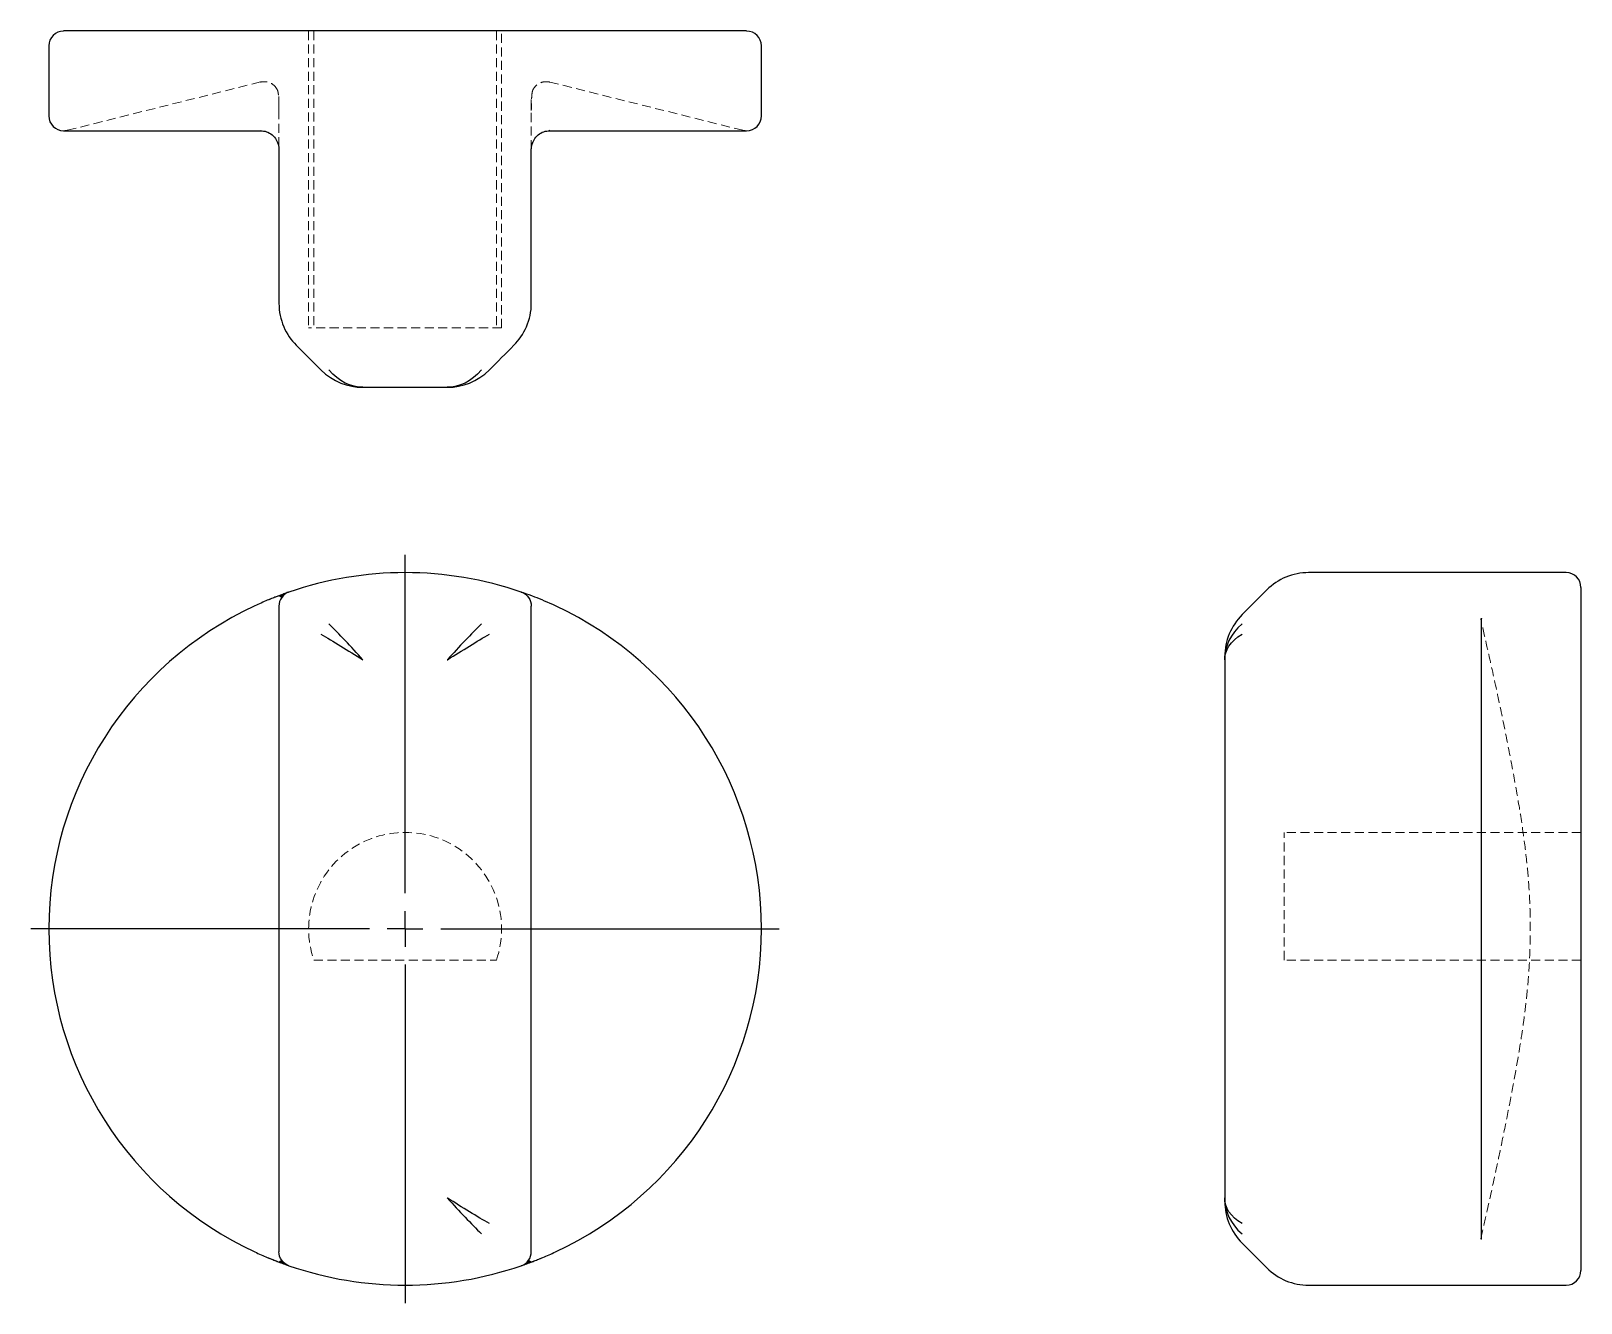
# Model space of a CAD drawing. Header units: millimetres. Extents: x 31 to 248, y 5 to 183.
import ezdxf

# ---------------------------------------------------------------- set-up
doc = ezdxf.new("R2010")
doc.units = ezdxf.units.MM
doc.linetypes.add('HIDDEN', pattern=[1.905, 1.27, -0.635])
doc.layers.add('10', color=7, linetype='Continuous')

# ---------------------------------------------------------------- blocks, each defined once
blk = doc.blocks.new('SW_CENTERMARKSYMBOL_0')
at = {"layer": '10', "color": 0}
for p, q in [((0, 5), (0, 52.5)), ((0, 0), (0, 2.5)), ((-5, 0), (-52.5, 0)), ((0, 0), (-2.5, 0)), ((0, 0), (0, -2.5)), ((0, 0), (2.5, 0)), ((5, 0), (52.5, 0)), ((0, -5), (0, -52.5))]:
    blk.add_line(p, q, dxfattribs=at)

msp = doc.modelspace()

# ---------------------------------------------------------------- linework, layer by layer
at = {"color": 7, "linetype": 'Continuous', "lineweight": 25}
for p, q in [((130.92, 183.01), (35.08, 183.01)), ((33, 180.92), (33, 171.09)), ((133, 171.09), (133, 180.92)), ((35.08, 169.01), (62.78, 169.01)), ((62.7, 169.03), (62.78, 169.01)), ((103.3, 169.03), (103.22, 169.01)), ((103.22, 169.01), (130.92, 169.01)), ((65.29, 166.42), (65.29, 144.79)), ((100.71, 144.79), (100.71, 166.42)), ((77.08, 133.01), (88.92, 133.01)), ((245.92, 107), (209.79, 107)), ((203.9, 104.56), (200.45, 101.11)), ((248.01, 57), (248.01, 104.92)), ((65.29, 102.3), (65.29, 11.7)), ((65.96, 104.01), (65.32, 103.63)), ((100.71, 11.7), (100.71, 102.3)), ((234.03, 100.6), (234.01, 100.44)), ((234.01, 100.44), (234.01, 13.56)), ((198.01, 95.21), (198.01, 94.75)), ((198.01, 94.75), (198.01, 19.25)), ((248.01, 9.08), (248.01, 57)), ((198.01, 19.25), (198.01, 18.79)), ((234.03, 13.4), (234.01, 13.56)), ((200.45, 12.89), (203.9, 9.44)), ((65.32, 10.37), (65.96, 9.99)), ((100.04, 9.99), (100.68, 10.37)), ((209.79, 7), (245.92, 7))]:
    msp.add_line(p, q, dxfattribs=at)
at = {"color": 7, "linetype": 'HIDDEN', "lineweight": 18}
for p, q in [((69.46, 183.01), (69.46, 141.34)), ((70.18, 183.01), (70.18, 141.34)), ((95.82, 183.01), (95.82, 141.34)), ((96.54, 141.34), (96.54, 183.01)), ((62.7, 175.85), (35.59, 169.07)), ((62.71, 175.85), (62.7, 175.85)), ((130.41, 169.07), (103.3, 175.85)), ((65.29, 171.81), (65.28, 172.63)), ((96.54, 141.34), (69.46, 141.34)), ((233.95, 100.45), (234.02, 100.61)), ((206.34, 52.63), (206.34, 70.54)), ((248.01, 70.54), (206.34, 70.54)), ((70.18, 52.63), (95.82, 52.63)), ((248.01, 52.63), (206.34, 52.63)), ((234.02, 13.39), (233.95, 13.55)), ((234.02, 13.39), (233.95, 13.55))]:
    msp.add_line(p, q, dxfattribs=at)
at = {"color": 7, "linetype": 'Continuous', "lineweight": 25}
for centre, radius, start, end in [((35.08, 180.92), 2.08, 90, 180), ((130.92, 180.92), 2.08, 0, 90), ((35.08, 171.09), 2.08, 180, 270), ((130.92, 171.09), 2.08, 270, 0), ((83, 57), 50, 70.9686, 109.0314), ((209.79, 98.67), 8.33, 90, 135), ((245.92, 104.92), 2.08, 0, 90), ((83, 57), 50, 114.9573, 245.0427), ((83, 57), 50, 294.9573, 65.0427), ((206.34, 95.21), 8.33, 135, 180), ((206.34, 18.79), 8.33, 180, 225), ((83, 57), 50, 250.9686, 289.0314), ((209.79, 15.33), 8.33, 225, 270), ((245.92, 9.08), 2.08, 270, 0)]:
    msp.add_arc(centre, radius, start, end, dxfattribs=at)
at = {"color": 7, "linetype": 'HIDDEN', "lineweight": 18}
for centre, radius, start, end in [((35.08, 171.09), 2.08, 270, 284.0362), ((130.92, 171.09), 2.08, 255.9638, 270), ((83, 57), 13.54, 341.1509, 198.8491)]:
    msp.add_arc(centre, radius, start, end, dxfattribs=at)
for points, knots in [([(65.08, 174.73), (64.96, 174.93), (64.71, 175.33), (64.11, 175.73), (63.41, 175.94), (62.94, 175.87), (62.71, 175.84)], [0, 0, 0, 0, 0.2500478, 0.4999279, 0.7499971, 1, 1, 1, 1]), ([(65.29, 172.11), (65.29, 172.53), (65.28, 173.37), (65.21, 174.32), (65.12, 174.6), (65.08, 174.73)], [0, 0, 0, 0, 0.332224, 0.665239, 1, 1, 1, 1]), ([(65.18, 174.3), (65.18, 174.32), (65.15, 174.56), (65.12, 174.65), (65.08, 174.72)], [0, 0, 0, 0, 0.086503, 1, 1, 1, 1]), ([(100.92, 174.73), (100.89, 174.63), (100.82, 174.44), (100.76, 173.77), (100.72, 172.9), (100.71, 172.2), (100.71, 171.85)], [0, 0, 0, 0, 0.25124, 0.501404, 0.750888, 1, 1, 1, 1]), ([(100.92, 174.72), (100.88, 174.62), (100.82, 174.43), (100.76, 173.78), (100.72, 172.92), (100.71, 172.23), (100.71, 171.89)], [0, 0, 0, 0, 0.25123, 0.501407, 0.750894, 1, 1, 1, 1]), ([(103.29, 175.84), (103.06, 175.87), (102.59, 175.94), (101.89, 175.73), (101.29, 175.33), (101.04, 174.93), (100.92, 174.73)], [0, 0, 0, 0, 0.249993, 0.500054, 0.749937, 1, 1, 1, 1]), ([(65.29, 173.81), (65.29, 173.78), (65.29, 173.72), (65.29, 173.14), (65.29, 172.29), (65.29, 171.27), (65.29, 170.15), (65.29, 168.96), (65.29, 167.71), (65.29, 166.85), (65.29, 166.42)], [0, 0, 0, 0, 0.1205498, 0.2461143, 0.3717664, 0.4974534, 0.623096, 0.748726, 0.8743601, 1, 1, 1, 1]), ([(100.71, 166.42), (100.71, 167.27), (100.71, 168.11), (100.71, 169.73), (100.71, 170.5), (100.71, 171.56), (100.71, 171.9), (100.71, 172.53), (100.71, 172.82), (100.71, 173.3), (100.71, 173.49), (100.71, 173.75), (100.71, 173.81), (100.71, 173.82)], [0, 0, 0, 0, 0.25, 0.25, 0.5, 0.5, 0.625, 0.625, 0.75, 0.75, 0.875, 0.875, 1, 1, 1, 1]), ([(65, 167.55), (65.03, 167.51), (65.15, 167.34), (65.26, 166.95), (65.3, 166.59), (65.32, 166.42)], [0, 0, 0, 0, 0.116973, 0.565836, 1, 1, 1, 1]), ([(100.68, 166.42), (100.7, 166.59), (100.74, 166.95), (100.85, 167.34), (100.97, 167.51), (101, 167.55)], [0, 0, 0, 0, 0.434166, 0.883029, 1, 1, 1, 1]), ([(65.94, 104), (65.9, 103.99), (65.71, 103.92), (65.21, 103.73), (64.59, 103.49), (64.15, 103.31), (63.98, 103.24)], [0, 0, 0, 0, 0.0889242, 0.4360413, 0.78327, 1, 1, 1, 1]), ([(65.51, 103.57), (65.68, 103.69), (66.02, 103.92), (66.22, 104.04), (66.33, 104.1)], [0, 0, 0, 0, 0.489975, 1, 1, 1, 1]), ([(233.94, 13.54), (234.2, 14.65), (234.85, 17.51), (235.84, 22), (236.88, 26.88), (237.79, 31.39), (238.58, 35.53), (239.2, 39.06), (239.68, 42.04), (240.03, 44.5), (240.3, 46.73), (240.51, 48.73), (240.67, 50.63), (240.8, 52.82), (240.89, 55.5), (240.9, 58.75), (240.76, 62.4), (240.42, 66.43), (239.87, 70.83), (239.12, 75.48), (238.23, 80.38), (237.22, 85.51), (236.07, 90.97), (234.96, 95.99), (234.23, 99.19), (233.94, 100.46)], [0, 0, 0, 0, 0.038825, 0.099857, 0.156424, 0.208555, 0.256286, 0.299628, 0.330585, 0.358794, 0.384241, 0.406917, 0.427195, 0.449226, 0.481441, 0.518304, 0.559735, 0.605598, 0.655833, 0.710439, 0.765887, 0.825179, 0.888378, 0.955542, 1, 1, 1, 1]), ([(63.98, 10.76), (64.15, 10.69), (64.59, 10.51), (65.21, 10.27), (65.71, 10.08), (65.9, 10.01), (65.94, 10)], [0, 0, 0, 0, 0.216881, 0.563949, 0.911182, 1, 1, 1, 1]), ([(66.33, 9.9), (66.22, 9.96), (66.02, 10.08), (65.68, 10.31), (65.51, 10.43)], [0, 0, 0, 0, 0.510024, 1, 1, 1, 1]), ([(100.49, 10.43), (100.32, 10.31), (99.98, 10.08), (99.78, 9.96), (99.67, 9.9)], [0, 0, 0, 0, 0.489975, 1, 1, 1, 1]), ([(100.06, 10), (100.1, 10.01), (100.29, 10.08), (100.79, 10.27), (101.41, 10.51), (101.85, 10.69), (102.02, 10.76)], [0, 0, 0, 0, 0.0889242, 0.4360413, 0.78327, 1, 1, 1, 1])]:
    msp.add_open_spline(points, degree=3, knots=knots, dxfattribs=at)
at = {"color": 7, "linetype": 'Continuous', "lineweight": 25}
for points, knots in [([(62.7, 169.02), (62.99, 168.99), (63.57, 168.93), (64.34, 168.47), (64.96, 167.79), (65.15, 167.2), (65.24, 166.91)], [0, 0, 0, 0, 0.25425, 0.511098, 0.761801, 1, 1, 1, 1]), ([(100.76, 166.91), (100.85, 167.2), (101.05, 167.79), (101.66, 168.47), (102.43, 168.93), (103.01, 168.99), (103.3, 169.02)], [0, 0, 0, 0, 0.237487, 0.488966, 0.745756, 1, 1, 1, 1]), ([(71.18, 135.45), (72.85, 133.79), (75.01, 133.01), (77.06, 133.01), (77.07, 133.01), (77.08, 133.01)], [-0.1457889, -0.1457889, -0.1457889, -0.1457889, -0.0007198, -0.0007198, 0, 0, 0, 0]), ([(77.08, 133.01), (77.07, 133.01), (77.06, 133.01), (75.45, 133.01), (73.68, 133.79), (72.3, 135.45)], [-0.1457889, -0.1457889, -0.1457889, -0.1457889, -0.145069, -0.145069, 0, 0, 0, 0]), ([(93.7, 135.45), (92.32, 133.79), (90.55, 133.01), (88.94, 133.01), (88.93, 133.01), (88.92, 133.01)], [-0.0007198, -0.0007198, -0.0007198, -0.0007198, 0.1443492, 0.1443492, 0.145069, 0.145069, 0.145069, 0.145069]), ([(88.92, 133.01), (88.93, 133.01), (88.94, 133.01), (90.99, 133.01), (93.15, 133.79), (94.82, 135.45)], [-0.0007198, -0.0007198, -0.0007198, -0.0007198, 0, 0, 0.145069, 0.145069, 0.145069, 0.145069]), ([(63.98, 103.24), (63.87, 103.2), (63.5, 103.04), (62.79, 102.74), (62.2, 102.47), (61.9, 102.33)], [0, 0, 0, 0, 0.162034, 0.583202, 1, 1, 1, 1]), ([(66, 103.99), (65.89, 103.96), (65.68, 103.89), (65.19, 103.71), (64.59, 103.49), (64.13, 103.3), (63.9, 103.2)], [0, 0, 0, 0, 0.240031, 0.486423, 0.739513, 1, 1, 1, 1]), ([(66.7, 104.27), (66.67, 104.26), (66.63, 104.24), (66.35, 104.15), (66.07, 104.04), (65.94, 104)], [0, 0, 0, 0, 0.3585277, 0.7278556, 1, 1, 1, 1]), ([(99.3, 104.27), (99.71, 104.13), (100.07, 103.86), (100.57, 103.16), (100.71, 102.73), (100.71, 102.3)], [0, 0, 0, 0, 0.5, 0.5, 1, 1, 1, 1]), ([(104.1, 102.33), (103.08, 102.81), (100.65, 103.82), (99.3, 104.27), (99.3, 104.27)], [0, 0, 0, 0, 0.0776274, 0.1811306, 0.1811306, 0.1811306, 0.1811306]), ([(71.18, 98.36), (72.85, 97.39), (75.01, 96.08), (77.06, 94.77), (77.07, 94.76), (77.08, 94.75)], [-0.1457889, -0.1457889, -0.1457889, -0.1457889, -0.0007198, -0.0007198, 0, 0, 0, 0]), ([(77.08, 94.75), (77.07, 94.76), (77.06, 94.77), (75.45, 96.59), (73.68, 98.42), (72.3, 99.79)], [-0.1457889, -0.1457889, -0.1457889, -0.1457889, -0.145069, -0.145069, 0, 0, 0, 0]), ([(93.7, 99.79), (92.32, 98.42), (90.55, 96.59), (88.94, 94.77), (88.93, 94.76), (88.92, 94.75)], [-0.0007198, -0.0007198, -0.0007198, -0.0007198, 0.1443492, 0.1443492, 0.145069, 0.145069, 0.145069, 0.145069]), ([(88.92, 94.75), (88.93, 94.76), (88.94, 94.77), (90.99, 96.08), (93.15, 97.39), (94.82, 98.36)], [-0.0007198, -0.0007198, -0.0007198, -0.0007198, 0, 0, 0.145069, 0.145069, 0.145069, 0.145069]), ([(200.45, 99.79), (198.79, 98.42), (198.01, 96.59), (198.01, 94.77), (198.01, 94.76), (198.01, 94.75)], [-0.0007198, -0.0007198, -0.0007198, -0.0007198, 0.1443492, 0.1443492, 0.145069, 0.145069, 0.145069, 0.145069]), ([(198.01, 94.75), (198.01, 94.76), (198.01, 94.77), (198.01, 96.08), (198.79, 97.39), (200.45, 98.36)], [-0.0007198, -0.0007198, -0.0007198, -0.0007198, 0, 0, 0.145069, 0.145069, 0.145069, 0.145069]), ([(88.92, 19.25), (88.93, 19.24), (88.94, 19.23), (90.55, 17.41), (92.32, 15.58), (93.7, 14.21)], [-0.1457889, -0.1457889, -0.1457889, -0.1457889, -0.145069, -0.145069, 0, 0, 0, 0]), ([(94.82, 15.64), (93.15, 16.61), (90.99, 17.92), (88.94, 19.23), (88.93, 19.24), (88.92, 19.25)], [-0.1457889, -0.1457889, -0.1457889, -0.1457889, -0.0007198, -0.0007198, 0, 0, 0, 0]), ([(200.45, 15.64), (198.79, 16.61), (198.01, 17.92), (198.01, 19.23), (198.01, 19.24), (198.01, 19.25)], [-0.1457889, -0.1457889, -0.1457889, -0.1457889, -0.0007198, -0.0007198, 0, 0, 0, 0]), ([(198.01, 19.25), (198.01, 19.24), (198.01, 19.23), (198.01, 17.41), (198.79, 15.58), (200.45, 14.21)], [-0.1457889, -0.1457889, -0.1457889, -0.1457889, -0.145069, -0.145069, 0, 0, 0, 0]), ([(61.9, 11.67), (62.2, 11.53), (62.79, 11.26), (63.5, 10.96), (63.87, 10.8), (63.98, 10.76)], [0, 0, 0, 0, 0.41689, 0.837988, 1, 1, 1, 1]), ([(66.7, 9.73), (66.29, 9.87), (65.93, 10.14), (65.43, 10.84), (65.29, 11.27), (65.29, 11.7)], [0, 0, 0, 0, 0.5, 0.5, 1, 1, 1, 1]), ([(102.02, 10.76), (102.13, 10.8), (102.5, 10.96), (103.21, 11.26), (103.8, 11.53), (104.1, 11.67)], [0, 0, 0, 0, 0.162034, 0.583202, 1, 1, 1, 1]), ([(63.9, 10.8), (64.13, 10.7), (64.59, 10.51), (65.19, 10.29), (65.68, 10.11), (65.89, 10.04), (66, 10.01)], [0, 0, 0, 0, 0.260488, 0.513578, 0.75997, 1, 1, 1, 1]), ([(65.94, 10), (66.07, 9.96), (66.35, 9.85), (66.63, 9.76), (66.67, 9.74), (66.7, 9.73)], [0, 0, 0, 0, 0.272119, 0.641529, 1, 1, 1, 1]), ([(99.3, 9.73), (99.33, 9.74), (99.37, 9.76), (99.65, 9.85), (99.93, 9.96), (100.06, 10)], [0, 0, 0, 0, 0.358528, 0.727856, 1, 1, 1, 1]), ([(100, 10.01), (100.11, 10.04), (100.32, 10.11), (100.81, 10.29), (101.41, 10.51), (101.87, 10.7), (102.1, 10.8)], [0, 0, 0, 0, 0.240031, 0.486423, 0.739513, 1, 1, 1, 1])]:
    msp.add_open_spline(points, degree=3, knots=knots, dxfattribs=at)
for points in [[(65.24, 166.91), (65.27, 166.75), (65.29, 166.58), (65.29, 166.42)], [(100.71, 166.42), (100.71, 166.58), (100.73, 166.75), (100.76, 166.91)], [(65.29, 144.79), (65.29, 143.65), (65.78, 141.38), (67.02, 139.62), (67.73, 138.9)], [(98.27, 138.9), (98.98, 139.62), (100.22, 141.38), (100.71, 143.65), (100.71, 144.79)], [(67.73, 138.9), (68.89, 137.74), (70.04, 136.59), (71.18, 135.45)], [(94.82, 135.45), (95.96, 136.59), (97.11, 137.74), (98.27, 138.9)], [(66.7, 104.27), (66.29, 104.13), (65.57, 103.59), (65.29, 102.73), (65.29, 102.3)], [(99.3, 9.73), (99.71, 9.87), (100.43, 10.41), (100.71, 11.27), (100.71, 11.7)]]:
    msp.add_open_spline(points, degree=3, dxfattribs=at)

# ---------------------------------------------------------------- block references
at = {"layer": '10'}
msp.add_blockref('SW_CENTERMARKSYMBOL_0', (83, 57), dxfattribs=at)

doc.saveas('drawing.dxf')
